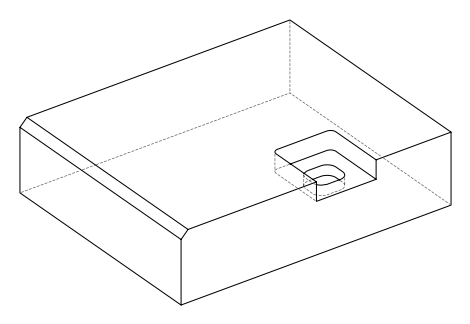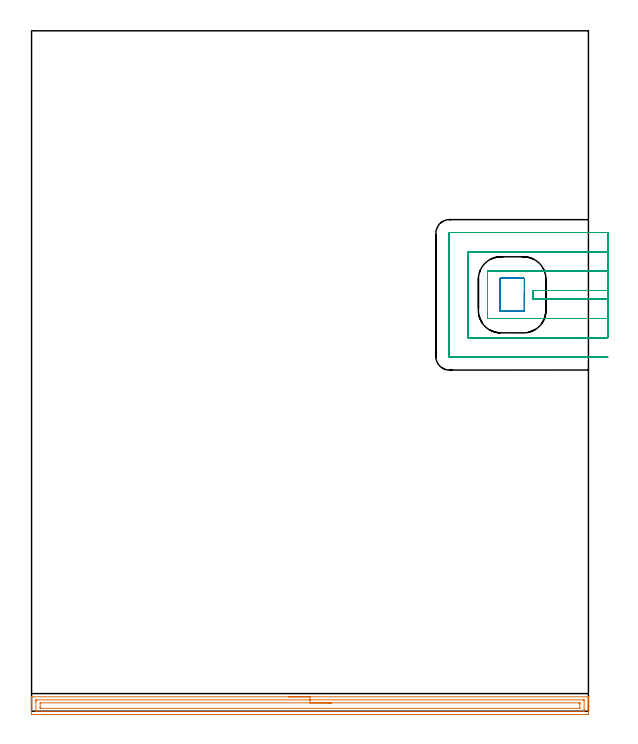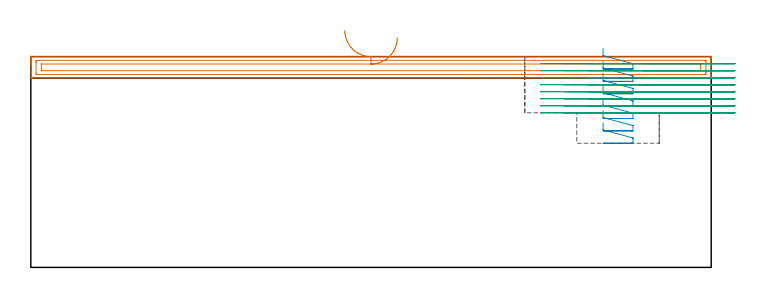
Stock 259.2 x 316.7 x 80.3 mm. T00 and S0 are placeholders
(PLAN: 3 operations, 2 tool changes, 21 min)
(1 AREA_MILL | FG_CHAMFER_SURFACE | UGT0205_001 | 6.45 min | 8719 mm3)
(2 MILL_RECTANGULAR_POCKET | POCKET_RECTANGULAR_STRAIGHT | UGT0201_104 | Follow Part, ap 5, ae 75% | 1.6 min | 33627 mm3)
(3 MILL_SLOT | SLOT_PARTIAL_RECTANGULAR | NXT0201_011 | Follow Part, ap 3, ae 75% | 12.91 min | 84196 mm3)
(TOOL UGT0205_001 | Chamfer Mill 20 x 3 x 45 deg. | D20 FL50 Z2)
(TOOL UGT0201_104 | End Mill 20 mm | D20 FL22 Z2)
(TOOL NXT0201_011 | ENDMILL 12mm [2P460-1200-NA 1630] | D12 FL38 Z6)
(OP 1 AREA_MILL)
G17 G21 G94 G90
T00 M6
G54
G17 G0 G90 X119.6 Y6.7 S1061 M3
G43 Z90.3 H0
G94 G1 X119.638 Z89.428 F250.
X119.752 Z88.563
X119.941 Z87.712
X120.203 Z86.88
X120.537 Z86.074
X120.94 Z85.3
X121.408 Z84.564
X121.94 Z83.872
X122.529 Z83.229
X123.172 Z82.64
X123.864 Z82.108
X124.6 Z81.64
X125.374 Z81.237
X126.18 Z80.903
X127.012 Z80.641
X127.864 Z80.452
X128.728 Z80.338
X129.6 Z80.3
X259.038
X259.19 Y6.697 Z80.288
X259.194 Y6.664 Z80.255
X259.2 Y6.302 Z79.902
Y5.911 Z79.51
Y5.265 Z78.86
Y4.054 Z77.651
Y3.488 Z77.082
Y-0.953 Z72.644
X259.198 Y-1.238 Z72.359
X259.19 Y-1.492 Z72.105
X258.935 Y-1.499 Z72.099
X0.609 Y-1.5 Z72.1
X0.262 Y-1.497 Z72.101
X0.01 Y-1.492 Z72.106
X0. Y-1.236 Z72.361
Y3.488 Z77.082
Y4.054 Z77.651
Y4.376 Z77.973
Y4.942 Z78.538
Y5.265 Z78.86
Y5.911 Z79.51
Y6.303 Z79.902
X0.006 Y6.664 Z80.255
X0.01 Y6.697 Z80.288
X0.162 Y6.7 Z80.3
X129.6
Y5.286 Z78.886
X256.785 Y5.285 Z78.885
X256.806
X257.19 Y5.265 Z78.865
X257.199 Y4.874 Z78.474
X257.2 Y0.823 Z74.423
X257.199 Y0.433 Z74.033
X257.19 Y-0.065 Z73.535
X256.826 Y-0.085 Z73.515
X256.806 Y-0.086 Z73.514
X2.415
X2.394 Y-0.085 Z73.515
X2.01 Y-0.065 Z73.535
X2.001 Y0.326 Z73.926
X2. Y4.376 Z77.976
X2.001 Y4.767 Z78.367
X2.01 Y5.265 Z78.865
X2.374 Y5.285 Z78.885
X2.394
X129.6 Y5.286 Z78.886
Y3.872 Z77.472
X254.636 Y3.871 Z77.471
X255.021 Y3.87 Z77.47
X255.149 Y3.867 Z77.467
X255.186 Y3.865 Z77.465
X255.193 Y3.785 Z77.385
X255.198 Y3.667 Z77.267
X255.2 Y3.488 Z77.088
Y3.31 Z76.91
X255.199 Y1.535 Z75.135
X255.19 Y1.356 Z74.956
X255.181 Y1.334 Z74.934
X255.164 Y1.332 Z74.932
X255.117 Y1.329 Z74.929
X4.564 Y1.328 Z74.928
X4.179 Y1.33 Z74.93
X4.051 Y1.332 Z74.932
X4.014 Y1.335 Z74.935
X4.007 Y1.415 Z75.015
X4.002 Y1.533 Z75.133
X4. Y1.712 Z75.312
Y1.89 Z75.49
X4.001 Y3.665 Z77.265
X4.01 Y3.844 Z77.444
X4.019 Y3.865 Z77.465
X4.036 Y3.868 Z77.468
X4.083 Y3.871 Z77.471
X129.6 Y3.872 Z77.472
X130.472 Z77.51
X131.336 Z77.623
X132.188 Z77.812
X133.02 Z78.075
X133.826 Z78.408
X134.6 Z78.811
X135.336 Z79.28
X136.028 Z79.811
X136.671 Z80.4
X137.26 Z81.044
X137.792 Z81.736
X138.26 Z82.472
X138.663 Z83.245
X138.997 Z84.051
X139.259 Z84.883
X139.448 Z85.735
X139.562 Z86.6
X139.6 Z87.472
G0 Z90.3
M5
M2
(OP 2 MILL_RECTANGULAR_POCKET)
G17 G21 G94 G90
T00 M6
G54
G17 G0 G90 X218. Y196.126 S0 M3
G43 Z90.3 H0
Z83.3
G94 G1 Y186.437 Z80.704 F250.
X218.06 Y186.279 Z80.658
X218.179 Y186.16 Z80.613
X218.337 Y186.1 Z80.568
X229.063 Z77.694
X229.221 Y186.16 Z77.649
X229.34 Y186.279 Z77.604
X229.4 Y186.437 Z77.559
Y186.5 Z77.542
Y193.8 Z75.586
Y201.1 F500.
G3 X229. Y201.5 R0.4
G1 X218.4
G3 X218. Y201.1 R0.4
G1 Y186.5
G3 X218.4 Y186.1 R0.4
G1 X229.
G3 X229.4 Y186.5 R0.4
G1 Y193.8
Y194.8
G0 X218. Y196.126 Z78.586
G1 Y186.437 Z75.989 F250.
X218.06 Y186.279 Z75.944
X218.179 Y186.16 Z75.899
X218.337 Y186.1 Z75.854
X229.063 Z72.98
X229.221 Y186.16 Z72.935
X229.34 Y186.279 Z72.889
X229.4 Y186.437 Z72.844
Y186.5 Z72.827
Y193.8 Z70.871
Y201.1 F500.
G3 X229. Y201.5 R0.4
G1 X218.4
G3 X218. Y201.1 R0.4
G1 Y186.5
G3 X218.4 Y186.1 R0.4
G1 X229.
G3 X229.4 Y186.5 R0.4
G1 Y193.8
Y194.8
G0 X218. Y196.126 Z73.871
G1 Y186.437 Z71.275 F250.
X218.06 Y186.279 Z71.23
X218.179 Y186.16 Z71.185
X218.337 Y186.1 Z71.14
X229.063 Z68.265
X229.221 Y186.16 Z68.22
X229.34 Y186.279 Z68.175
X229.4 Y186.437 Z68.13
Y186.5 Z68.113
Y193.8 Z66.157
Y201.1 F500.
G3 X229. Y201.5 R0.4
G1 X218.4
G3 X218. Y201.1 R0.4
G1 Y186.5
G3 X218.4 Y186.1 R0.4
G1 X229.
G3 X229.4 Y186.5 R0.4
G1 Y193.8
Y194.8
G0 X218. Y196.126 Z69.157
G1 Y186.437 Z66.561 F250.
X218.06 Y186.279 Z66.516
X218.179 Y186.16 Z66.471
X218.337 Y186.1 Z66.425
X229.063 Z63.551
X229.221 Y186.16 Z63.506
X229.34 Y186.279 Z63.461
X229.4 Y186.437 Z63.416
Y186.5 Z63.399
Y193.8 Z61.443
Y201.1 F500.
G3 X229. Y201.5 R0.4
G1 X218.4
G3 X218. Y201.1 R0.4
G1 Y186.5
G3 X218.4 Y186.1 R0.4
G1 X229.
G3 X229.4 Y186.5 R0.4
G1 Y193.8
Y194.8
G0 X218. Y196.126 Z64.443
G1 Y186.437 Z61.846 F250.
X218.06 Y186.279 Z61.801
X218.179 Y186.16 Z61.756
X218.337 Y186.1 Z61.711
X229.063 Z58.837
X229.221 Y186.16 Z58.792
X229.34 Y186.279 Z58.747
X229.4 Y186.437 Z58.702
Y186.5 Z58.685
Y193.8 Z56.729
Y201.1 F500.
G3 X229. Y201.5 R0.4
G1 X218.4
G3 X218. Y201.1 R0.4
G1 Y186.5
G3 X218.4 Y186.1 R0.4
G1 X229.
G3 X229.4 Y186.5 R0.4
G1 Y193.8
Y194.8
G0 X218. Y196.126 Z59.729
G1 Y186.437 Z57.132 F250.
X218.06 Y186.279 Z57.087
X218.179 Y186.16 Z57.042
X218.337 Y186.1 Z56.997
X229.063 Z54.123
X229.221 Y186.16 Z54.078
X229.34 Y186.279 Z54.032
X229.4 Y186.437 Z53.987
Y186.5 Z53.97
Y193.8 Z52.014
Y201.1 F500.
G3 X229. Y201.5 R0.4
G1 X218.4
G3 X218. Y201.1 R0.4
G1 Y186.5
G3 X218.4 Y186.1 R0.4
G1 X229.
G3 X229.4 Y186.5 R0.4
G1 Y193.8
Y194.8
G0 X218. Y196.126 Z55.014
G1 Y186.437 Z52.418 F250.
X218.06 Y186.279 Z52.373
X218.179 Y186.16 Z52.328
X218.337 Y186.1 Z52.283
X229.063 Z49.408
X229.221 Y186.16 Z49.363
X229.34 Y186.279 Z49.318
X229.4 Y186.437 Z49.273
Y186.5 Z49.256
Y193.8 Z47.3
Y201.1 F500.
G3 X229. Y201.5 R0.4
G1 X218.4
G3 X218. Y201.1 R0.4
G1 Y186.5
G3 X218.4 Y186.1 R0.4
G1 X229.
G3 X229.4 Y186.5 R0.4
G1 Y193.8
Y194.8
G0 Z90.3
M5
M2
(OP 3 MILL_SLOT)
G17 G21 G94 G90
T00 M6
G54
G17 G0 G90 X268.2 Y195.8 S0 M3
G43 Z90.3 H1
Z77.625
G94 G1 X265.2 F250.
X233.4 F500.
Y191.8
X265.2
X268.2 F250.
Y204.8
X265.2
X231.371 F500.
X228.371 F250.
X219.017 F500.
X216.017 F250.
X212.2 F500.
Y182.8
X216.015
X219.015 F250.
X228.382 F500.
X231.382 F250.
X265.2 F500.
X268.2 F250.
Y213.8
X265.2
X203.2 F500.
Y173.8
X265.2
X268.2 F250.
Y222.8
X265.2
X194.5 F500.
G3 X194.2 Y222.5 R0.3
G1 Y165.1
G3 X194.5 Y164.8 R0.3
G1 X265.2
X268.2 F250.
G0 Y195.8 Z74.95
G1 X265.2
X233.4 F500.
Y191.8
X265.2
X268.2 F250.
Y204.8
X265.2
X231.371 F500.
X228.371 F250.
X219.019 F500.
X216.019 F250.
X212.2 F500.
Y182.8
X216.015
X219.015 F250.
X228.382 F500.
X231.382 F250.
X265.2 F500.
X268.2 F250.
Y213.8
X265.2
X203.2 F500.
Y173.8
X265.2
X268.2 F250.
Y222.8
X265.2
X194.5 F500.
G3 X194.2 Y222.5 R0.3
G1 Y165.1
G3 X194.5 Y164.8 R0.3
G1 X265.2
X268.2 F250.
G0 Y195.8 Z72.275
G1 X265.2
X233.4 F500.
Y191.8
X265.2
X268.2 F250.
Y204.8
X265.2
X231.371 F500.
X228.371 F250.
X219.019 F500.
X216.019 F250.
X212.2 F500.
Y182.8
X216.015
X219.015 F250.
X228.382 F500.
X231.382 F250.
X265.2 F500.
X268.2 F250.
Y213.8
X265.2
X203.2 F500.
Y173.8
X265.2
X268.2 F250.
Y222.8
X265.2
X194.5 F500.
G3 X194.2 Y222.5 R0.3
G1 Y165.1
G3 X194.5 Y164.8 R0.3
G1 X265.2
X268.2 F250.
G0 Y195.8 Z69.6
G1 X265.2
X233.4 F500.
Y191.8
X265.2
X268.2 F250.
Y204.8
X265.2
X231.371 F500.
X228.371 F250.
X219.017 F500.
X216.017 F250.
X212.2 F500.
Y182.8
X216.015
X219.015 F250.
X228.382 F500.
X231.382 F250.
X265.2 F500.
X268.2 F250.
Y213.8
X265.2
X203.2 F500.
Y173.8
X265.2
X268.2 F250.
Y222.8
X265.2
X194.5 F500.
G3 X194.2 Y222.5 R0.3
G1 Y165.1
G3 X194.5 Y164.8 R0.3
G1 X265.2
X268.2 F250.
G0 Y195.8 Z66.925
G1 X265.2
X233.4 F500.
Y191.8
X265.2
X268.2 F250.
Y204.8
X265.2
X231.371 F500.
X228.371 F250.
X219.019 F500.
X216.019 F250.
X212.2 F500.
Y182.8
X216.015
X219.015 F250.
X228.382 F500.
X231.382 F250.
X265.2 F500.
X268.2 F250.
Y213.8
X265.2
X203.2 F500.
Y173.8
X265.2
X268.2 F250.
Y222.8
X265.2
X194.5 F500.
G3 X194.2 Y222.5 R0.3
G1 Y165.1
G3 X194.5 Y164.8 R0.3
G1 X265.2
X268.2 F250.
G0 Y195.8 Z64.25
G1 X265.2
X233.4 F500.
Y191.8
X265.2
X268.2 F250.
Y204.8
X265.2
X231.371 F500.
X228.371 F250.
X219.019 F500.
X216.019 F250.
X212.2 F500.
Y182.8
X216.016
X219.016 F250.
X228.382 F500.
X231.382 F250.
X265.2 F500.
X268.2 F250.
Y213.8
X265.2
X203.2 F500.
Y173.8
X265.2
X268.2 F250.
Y222.8
X265.2
X194.5 F500.
G3 X194.2 Y222.5 R0.3
G1 Y165.1
G3 X194.5 Y164.8 R0.3
G1 X265.2
X268.2 F250.
G0 Y195.8 Z61.575
G1 X265.2
X233.4 F500.
Y191.8
X265.2
X268.2 F250.
Y204.8
X265.2
X231.371 F500.
X228.371 F250.
X219.019 F500.
X216.019 F250.
X212.2 F500.
Y182.8
X216.016
X219.016 F250.
X228.382 F500.
X231.382 F250.
X265.2 F500.
X268.2 F250.
Y213.8
X265.2
X203.2 F500.
Y173.8
X265.2
X268.2 F250.
Y222.8
X265.2
X194.5 F500.
G3 X194.2 Y222.5 R0.3
G1 Y165.1
G3 X194.5 Y164.8 R0.3
G1 X265.2
X268.2 F250.
G0 Y195.8 Z58.9
G1 X265.2
X233.4 F500.
Y191.8
X265.2
X268.2 F250.
Y204.8
X265.2
X231.371 F500.
X228.371 F250.
X219.017 F500.
X216.017 F250.
X212.2 F500.
Y182.8
X216.017
X219.017 F250.
X228.382 F500.
X231.382 F250.
X265.2 F500.
X268.2 F250.
Y213.8
X265.2
X203.2 F500.
Y173.8
X265.2
X268.2 F250.
Y222.8
X265.2
X194.5 F500.
G3 X194.2 Y222.5 R0.3
G1 Y165.1
G3 X194.5 Y164.8 R0.3
G1 X265.2
X268.2 F250.
G0 Z90.3
M5
M2
